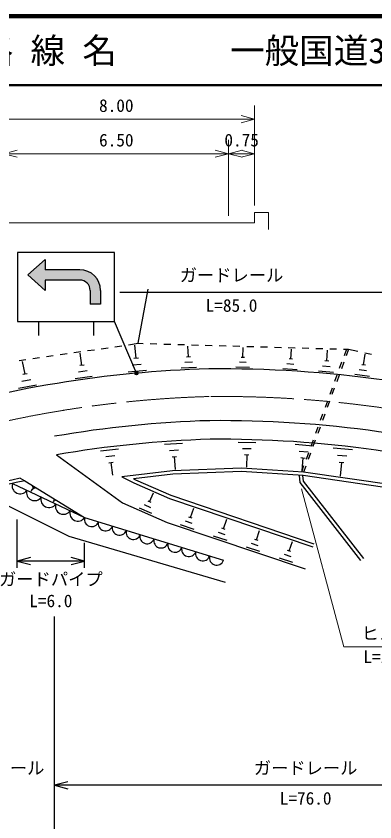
# Model space of a CAD drawing. Units: millimetres, scale not verified, with parts at other scales. Extents: x 40000 to 680000, y 20000 to 380000.
# Drawn here: x 185794 to 237680, y 263338 to 380000 of the extents above; entities that cross this region are included whole.
import ezdxf
from ezdxf.enums import TextEntityAlignment as Align

# ---------------------------------------------------------------- set-up
doc = ezdxf.new("R2010")
doc.units = ezdxf.units.MM
doc.header["$LTSCALE"] = 1000
doc.header["$PDMODE"] = 32
doc.header["$PDSIZE"] = 500
doc.linetypes.add('CHAIN', pattern=[18.5, 12, -1.5, 3.5, -1.5])
for name, color, linetype, lineweight in [('S-BGD', 7, 'Continuous', 25), ('S-BMK', 2, 'CHAIN', 13), ('S-STR-HTXT', 7, 'Continuous', 13), ('S-STR-STRC', 7, 'Continuous', 25), ('S-TTL', 2, 'Continuous', 140), ('S-TTL-LINE', 7, 'Continuous', 50)]:
    doc.layers.add(name, color=color, linetype=linetype, lineweight=lineweight)
doc.layers.add('S-TTL-TXT', color=7, linetype='Continuous')
doc.styles.add('@ＭＳ ゴシック', font='')
doc.styles.add('ＭＳ ゴシック', font='')
doc.styles.get('@ＭＳ ゴシック').set_extended_font_data('@MS Gothic')
doc.styles.get('ＭＳ ゴシック').set_extended_font_data('MS Gothic')

msp = doc.modelspace()

# ---------------------------------------------------------------- hatches: boundary and pattern name
at = {"layer": 'S-STR-STRC'}
msp.add_hatch(color=256, dxfattribs=at).paths.add_polyline_path([(195006, 343280), (190006, 343280), (190006, 344780), (187506, 342530), (190006, 340280), (190006, 341780), (195006, 341780), (195032, 341780), (195059, 341779), (195085, 341778), (195111, 341777), (195137, 341774), (195163, 341772), (195189, 341769), (195215, 341766), (195241, 341762), (195267, 341757), (195292, 341753), (195318, 341747), (195344, 341742), (195369, 341736), (195394, 341729), (195420, 341722), (195445, 341715), (195470, 341707), (195495, 341698), (195519, 341690), (195544, 341681), (195568, 341671), (195592, 341661), (195616, 341651), (195640, 341640), (195664, 341628), (195687, 341617), (195710, 341605), (195733, 341592), (195756, 341579), (195779, 341566), (195801, 341552), (195823, 341538), (195845, 341524), (195867, 341509), (195888, 341494), (195909, 341478), (195930, 341462), (195950, 341446), (195970, 341429), (195990, 341412), (196010, 341395), (196029, 341377), (196048, 341359), (196067, 341341), (196085, 341322), (196103, 341303), (196121, 341284), (196138, 341264), (196155, 341244), (196172, 341224), (196188, 341204), (196204, 341183), (196220, 341162), (196235, 341141), (196250, 341119), (196264, 341097), (196278, 341075), (196292, 341053), (196305, 341030), (196318, 341007), (196331, 340984), (196343, 340961), (196354, 340938), (196366, 340914), (196377, 340890), (196387, 340866), (196397, 340842), (196407, 340818), (196416, 340793), (196424, 340769), (196433, 340744), (196441, 340719), (196448, 340694), (196455, 340668), (196462, 340643), (196468, 340618), (196473, 340592), (196479, 340566), (196483, 340541), (196488, 340515), (196492, 340489), (196495, 340463), (196498, 340437), (196500, 340411), (196503, 340385), (196504, 340359), (196505, 340333), (196506, 340306), (196506, 340280), (196506, 338280), (198006, 338280), (198006, 340280), (198006, 340333), (198004, 340385), (198002, 340437), (197999, 340489), (197995, 340542), (197990, 340594), (197984, 340646), (197977, 340698), (197969, 340749), (197961, 340801), (197951, 340853), (197941, 340904), (197929, 340955), (197917, 341006), (197904, 341057), (197890, 341107), (197875, 341157), (197859, 341207), (197843, 341257), (197825, 341306), (197807, 341355), (197788, 341404), (197768, 341452), (197747, 341500), (197725, 341548), (197703, 341595), (197679, 341642), (197655, 341689), (197630, 341735), (197604, 341780), (197578, 341825), (197550, 341870), (197522, 341914), (197493, 341958), (197464, 342001), (197433, 342044), (197402, 342086), (197370, 342127), (197338, 342168), (197304, 342209), (197270, 342248), (197236, 342288), (197200, 342326), (197164, 342364), (197128, 342402), (197090, 342438), (197052, 342474), (197014, 342510), (196974, 342544), (196935, 342578), (196894, 342612), (196853, 342644), (196812, 342676), (196770, 342707), (196727, 342738), (196684, 342767), (196640, 342796), (196596, 342824), (196551, 342852), (196506, 342878), (196461, 342904), (196415, 342929), (196368, 342953), (196321, 342977), (196274, 342999), (196226, 343021), (196178, 343042), (196130, 343062), (196081, 343081), (196032, 343099), (195983, 343117), (195933, 343133), (195883, 343149), (195833, 343164), (195783, 343178), (195732, 343191), (195681, 343203), (195630, 343215), (195579, 343225), (195527, 343235), (195475, 343243), (195424, 343251), (195372, 343258), (195320, 343264), (195268, 343269), (195215, 343273), (195163, 343276), (195111, 343278), (195059, 343280)])

# ---------------------------------------------------------------- linework, layer by layer
at = {"layer": 'S-BGD'}
for p, q in [((203436, 332627), (204884, 340481)), ((202061, 332427), (203436, 332627)), ((203436, 332627), (204162, 332607)), ((205161, 332579), (206161, 332550)), ((207161, 332522), (208160, 332494)), ((194144, 331275), (195134, 331419)), ((196123, 331563), (197113, 331707)), ((198102, 331851), (199092, 331995)), ((200081, 332139), (201071, 332283)), ((203152, 330462), (202979, 332359)), ((209160, 332465), (210159, 332437)), ((210720, 330648), (210651, 332224)), ((211159, 332409), (212159, 332381)), ((213158, 332352), (214158, 332324)), ((215157, 332296), (216157, 332267)), ((217157, 332239), (218156, 332211)), ((218590, 330576), (218616, 331998)), ((219156, 332183), (220155, 332154)), ((221155, 332126), (222155, 332098)), ((223154, 332069), (224154, 332041)), ((225153, 332013), (226153, 331985)), ((225519, 330339), (225627, 331800)), ((227153, 331956), (228152, 331928)), ((229152, 331900), (230151, 331871)), ((230730, 330073), (230846, 331652)), ((231151, 331843), (232151, 331815)), ((233150, 331786), (233876, 331766)), ((233560, 331775), (233216, 330836)), ((233876, 331766), (233532, 330827)), ((233876, 331766), (235238, 331469)), ((186227, 330122), (187217, 330266)), ((188207, 330410), (189196, 330554)), ((190186, 330698), (191175, 330842)), ((192165, 330986), (193154, 331131)), ((195308, 329436), (195061, 331206)), ((203484, 330492), (202820, 330432)), ((210995, 330660), (210444, 330636)), ((218839, 330571), (218341, 330581)), ((225775, 330320), (225264, 330357)), ((236054, 329495), (236264, 331042)), ((236215, 331257), (237192, 331044)), ((187086, 328156), (186735, 329994)), ((195618, 329479), (194999, 329393)), ((203902, 329574), (202574, 329453)), ((211891, 329121), (209686, 329025)), ((211305, 329885), (210203, 329837)), ((219559, 329136), (217568, 329173)), ((219074, 329856), (218079, 329874)), ((225977, 329571), (224954, 329646)), ((231225, 329243), (230119, 329325)), ((231006, 330053), (230454, 330094)), ((232873, 329897), (232529, 328957)), ((233189, 329888), (232845, 328948)), ((236325, 329459), (235784, 329532)), ((187408, 328218), (186765, 328095)), ((196794, 327839), (194316, 327493)), ((196051, 328638), (194812, 328465)), ((204653, 328686), (201997, 328444)), ((226434, 328802), (224389, 328953)), ((231719, 328413), (229509, 328576)), ((232186, 328018), (231842, 327079)), ((232502, 328009), (232158, 327070)), ((236928, 327802), (234762, 328095)), ((236491, 328648), (235408, 328795)), ((187905, 327360), (186619, 327114)), ((188724, 326564), (186151, 326073)), ((231499, 326140), (231155, 325201)), ((231815, 326131), (231472, 325192)), ((230812, 324262), (230469, 323322)), ((231128, 324253), (230785, 323313)), ((230125, 322383), (229782, 321444)), ((230441, 322374), (230098, 321435)), ((229438, 320505), (229095, 319566)), ((229754, 320496), (229411, 319557)), ((228751, 318627), (228408, 317687)), ((229067, 318618), (228724, 317678)), ((198011, 317074), (200599, 317364)), ((207256, 318009), (209856, 318173)), ((217932, 318329), (220440, 318270)), ((218538, 317419), (219792, 317389)), ((226151, 318021), (228754, 317779)), ((231648, 317509), (234439, 317249)), ((198761, 316222), (200055, 316367)), ((207965, 317122), (209265, 317204)), ((208349, 316214), (208999, 316255)), ((208674, 316234), (208791, 314378)), ((218830, 316516), (219457, 316501)), ((219144, 316508), (219101, 314717)), ((226715, 317031), (228017, 316910)), ((228064, 316748), (227721, 315809)), ((228381, 316739), (228037, 315800)), ((232252, 316448), (233648, 316318)), ((199188, 315334), (199836, 315406)), ((199512, 315370), (199719, 313521)), ((226954, 316071), (227605, 316010)), ((227279, 316040), (227106, 314181)), ((232508, 315418), (233206, 315353)), ((232857, 315386), (232672, 313392)), ((208433, 314163), (201071, 313294)), ((218400, 314564), (208433, 314163)), ((218393, 314063), (208473, 313664)), ((227312, 313465), (218393, 314063)), ((227365, 313963), (218400, 314564)), ((227377, 314870), (227053, 313984)), ((227694, 314861), (227365, 313963)), ((241043, 311972), (227365, 313963)), ((186356, 313094), (187033, 312728)), ((187033, 312728), (195694, 307398)), ((201071, 313294), (202828, 312406)), ((208473, 313664), (202777, 312992)), ((202777, 312992), (203040, 312859)), ((203040, 312859), (208165, 310646)), ((226725, 313505), (226813, 312480)), ((227230, 313471), (227298, 312671)), ((227298, 312671), (236021, 301465)), ((240962, 311478), (227312, 313465)), ((188135, 311497), (187941, 311181)), ((188080, 311531), (188190, 311463)), ((188108, 311949), (188551, 311676)), ((188122, 311723), (188343, 311587)), ((202828, 312406), (207986, 310179)), ((226813, 312480), (235626, 301158)), ((205098, 309666), (205674, 310960)), ((208165, 310646), (228856, 303611)), ((191234, 309817), (191140, 309665)), ((191207, 309833), (191260, 309800)), ((191221, 310033), (191433, 309903)), ((191227, 309925), (191333, 309860)), ((205263, 308818), (204357, 309221)), ((205324, 309565), (204872, 309767)), ((207986, 310179), (228695, 303138)), ((205428, 307969), (203617, 308775)), ((211019, 307388), (211486, 308778)), ((211272, 306529), (210299, 306856)), ((211262, 307306), (210776, 307469)), ((215794, 305774), (216257, 307156)), ((211526, 305670), (209579, 306324)), ((216035, 305693), (215552, 305856)), ((216297, 304069), (214363, 304718)), ((216045, 304922), (215078, 305246)), ((220556, 304166), (221016, 305538)), ((220805, 303318), (219845, 303641)), ((220796, 304085), (220315, 304246)), ((225305, 302561), (225762, 303924)), ((221055, 302471), (219134, 303116)), ((225543, 302481), (225066, 302641)), ((225801, 300878), (223893, 301519)), ((225553, 301720), (224599, 302040))]:
    msp.add_line(p, q, dxfattribs=at)
for points in [[(191612, 316465), (201175, 309533), (207626, 306663), (227605, 299956)], [(185259, 312341), (195694, 307398), (215788, 301210)], [(216086, 297990), (193484, 304661), (180400, 311169)]]:
    msp.add_lwpolyline(points, dxfattribs=at)
for centre, radius, start, end in [((218250, 164990), 164000, 91.60806, 107.01395), ((215375, 157718), 171216, 73.46757, 90.57786), ((218250, 164990), 156500, 91.63273, 99.89752), ((215375, 157718), 163716, 73.40227, 90.55425), ((218250, 164990), 153800, 91.6422, 99.97382), ((215375, 157718), 161016, 73.37766, 90.54521), ((218250, 164990), 151500, 102.15286, 109.50609), ((218250, 164990), 151000, 101.93098, 109.50489), ((186373, 311998), 1167, 162.86738, 326.44067), ((188461, 311009), 1167, 162.86738, 326.44067), ((190548, 310020), 1167, 162.86738, 326.44067), ((192635, 309032), 1167, 162.86738, 326.44067), ((194722, 308043), 1167, 162.86738, 326.44067), ((196714, 307139), 1053, 165.74341, 340.0189), ((198724, 306520), 1053, 165.74341, 340.0189), ((200733, 305901), 1053, 165.74341, 340.0189), ((202742, 305282), 1053, 165.74341, 340.0189), ((204752, 304664), 1053, 165.74341, 340.0189), ((206761, 304045), 1053, 165.74341, 340.0189), ((208770, 303426), 1053, 165.74341, 340.0189), ((210780, 302807), 1053, 165.74341, 340.0189), ((212789, 302188), 1053, 165.74341, 340.0189), ((214798, 301569), 1053, 165.74341, 340.0189)]:
    msp.add_arc(centre, radius, start, end, dxfattribs=at)
at = {"layer": 'S-BMK'}
for centre, radius, start, end in [((218250, 164990), 160000, 91.62093, 109.25719), ((215375, 157718), 167216, 73.69028, 90.56554)]:
    msp.add_arc(centre, radius, start, end, dxfattribs=at)
at = {"layer": 'S-STR-HTXT'}
for p, q in [((220284, 352582), (220284, 367082)), ((220284, 365082), (218352, 365600)), ((180284, 365082), (220284, 365082)), ((218352, 364564), (220284, 365082)), ((216534, 351082), (216534, 362082)), ((185965, 360600), (184034, 360082)), ((216534, 360082), (214602, 360600)), ((218465, 360600), (216534, 360082)), ((220284, 360082), (218352, 360600)), ((184034, 360082), (216534, 360082)), ((184034, 360082), (185965, 359564)), ((214602, 359564), (216534, 360082)), ((216534, 360082), (220284, 360082)), ((216534, 360082), (218465, 359564)), ((218352, 359564), (220284, 360082)), ((220284, 350082), (220284, 351582)), ((220284, 351582), (222284, 351582)), ((222284, 351582), (222284, 349082)), ((184034, 350082), (216534, 350082)), ((216534, 350082), (220284, 350082)), ((233201, 288670), (227047, 311536)), ((233201, 288670), (253386, 288670))]:
    msp.add_line(p, q, dxfattribs=at)
at = {"layer": 'S-STR-STRC'}
for p, q in [((186006, 345780), (186006, 337170)), ((200006, 345780), (186006, 345780)), ((200006, 335780), (200006, 345780)), ((190006, 344780), (187506, 342530)), ((190006, 344780), (190006, 343280)), ((195006, 343280), (190006, 343280)), ((187506, 342530), (190006, 340280)), ((195006, 341780), (190006, 341780)), ((190006, 341780), (190006, 340280)), ((196506, 340280), (196506, 338280)), ((198006, 340280), (198006, 338280)), ((259864, 340000), (200772, 340000)), ((186006, 337164), (186006, 335780)), ((198006, 338280), (196506, 338280)), ((186006, 335780), (200006, 335780)), ((189006, 335780), (189006, 333780)), ((197006, 335780), (197006, 333780)), ((203195, 328297), (200006, 335780)), ((185936, 300102), (185936, 307121)), ((195694, 300102), (195694, 303736)), ((187867, 301620), (185936, 301102)), ((195694, 301102), (185936, 301102)), ((185936, 301102), (187867, 300584)), ((195694, 301102), (193762, 301620)), ((193762, 300584), (195694, 301102)), ((191350, 258239), (191350, 293091)), ((193282, 269160), (191350, 268643)), ((263988, 268643), (191350, 268643)), ((191350, 268643), (193282, 268125))]:
    msp.add_line(p, q, dxfattribs=at)
for radius in [150, 120, 90, 60, 30, 20]:
    msp.add_circle((203195, 328297), radius, dxfattribs=at)
for radius in [3000, 1500]:
    msp.add_arc((195006, 340280), radius, 0, 90, dxfattribs=at)
msp.add_point((203195, 328297), dxfattribs=at)
at = {"layer": 'S-TTL'}
msp.add_line((680000, 380000), (40000, 380000), dxfattribs=at)
at = {"layer": 'S-TTL-LINE'}
msp.add_line((40000, 370000), (680000, 370000), dxfattribs=at)

# ---------------------------------------------------------------- texts
at = {"layer": 'S-STR-HTXT', "style": 'ＭＳ ゴシック'}
for s, p in [('8.00', (200284, 365582)), ('6.50', (200284, 360582)), ('0.75', (218409, 360582))]:
    msp.add_text(s, height=1833, dxfattribs=at).set_placement(p, align=Align.BOTTOM_CENTER)
msp.add_text('ヒュ－ム管', height=1833, dxfattribs=at).set_placement((235761, 289170), align=Align.BOTTOM_LEFT)
msp.add_text('L=15.0\u3000Φ300', height=1833, dxfattribs=at).set_placement((243886, 288170), align=Align.TOP_CENTER)
at = {"layer": 'S-STR-STRC', "style": 'ＭＳ ゴシック'}
for s, p in [('ガードレール', (216947, 341027)), ('ガードパイプ', (190815, 297005)), ('ガードレール', (182386, 269669)), ('ガードレール', (227669, 269669))]:
    msp.add_text(s, height=1833, dxfattribs=at).set_placement(p, align=Align.BOTTOM_CENTER)
at = {"layer": 'S-STR-STRC', "style": '@ＭＳ ゴシック'}
for s, p in [('L=85.0', (216947, 339027)), ('L=6.0', (190815, 296255)), ('L=76.0', (227669, 267669))]:
    msp.add_text(s, height=1833, dxfattribs=at).set_placement(p, align=Align.TOP_CENTER)
at = {"layer": 'S-TTL-TXT', "style": 'ＭＳ ゴシック'}
for s, p in [('路 線 名', (180380, 375000)), ('一般国道316号', (216734, 375000))]:
    msp.add_text(s, height=3666, dxfattribs=at).set_placement(p, align=Align.MIDDLE_LEFT)

doc.saveas('drawing.dxf')
